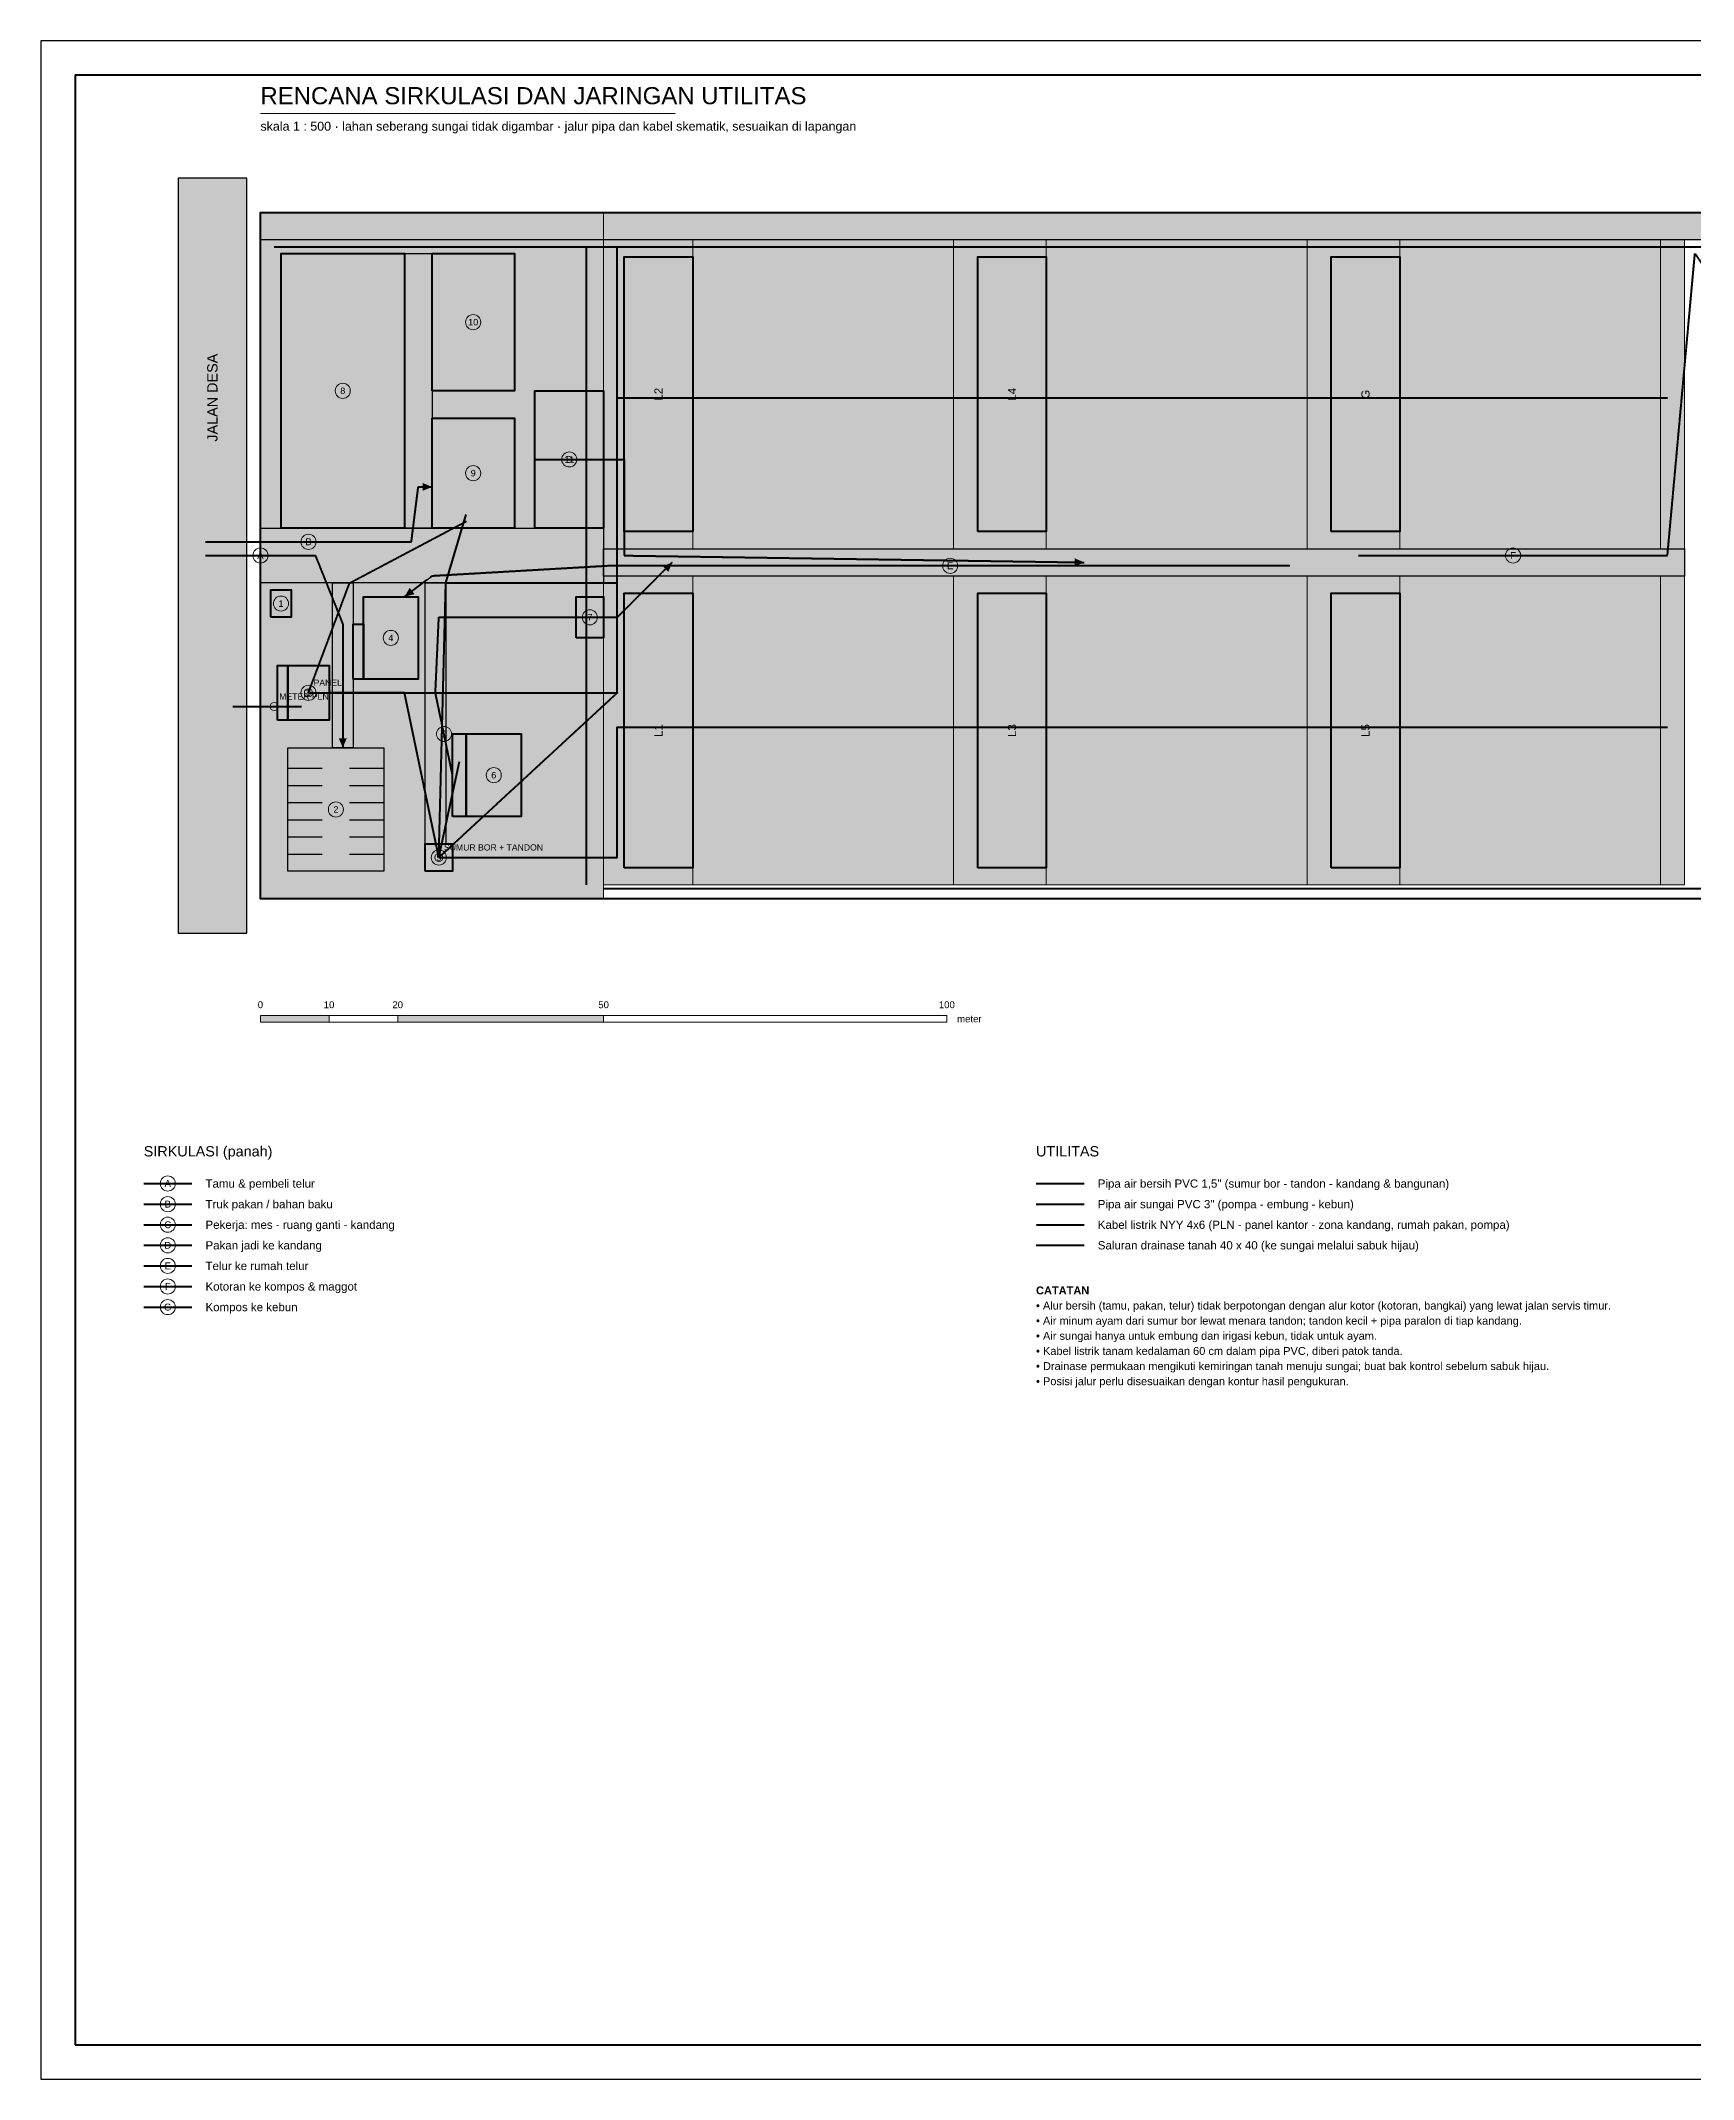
# Model space of a CAD drawing. Header units: centimetres. Extents: x 0 to 128320, y 0 to 42050.
# Drawn here: x 86270 to 110345, y 0 to 29700 of the extents above; entities that cross this region are included whole.
import ezdxf
from ezdxf.enums import TextEntityAlignment as Align

# ---------------------------------------------------------------- set-up
doc = ezdxf.new("R2010")
doc.units = ezdxf.units.CM
doc.linetypes.add('DASHED', pattern=[1.524, 1.27, -0.254])
for name, color, linetype, lineweight in [('A-AIR', 5, 'CONTINUOUS', 18), ('A-ALUR', 1, 'DASHED', 25), ('A-FRAME', 7, 'CONTINUOUS', 50), ('A-HATCH', 8, 'CONTINUOUS', 9), ('A-JALAN', 8, 'CONTINUOUS', 25), ('A-LANSKAP', 82, 'CONTINUOUS', 13), ('A-LISTRIK', 30, 'DASHED', 18), ('A-STRUKTUR', 7, 'CONTINUOUS', 50), ('A-TEKS', 7, 'CONTINUOUS', 18)]:
    doc.layers.add(name, color=color, linetype=linetype, lineweight=lineweight)
doc.styles.add('ARIAL', font='arial.ttf')

msp = doc.modelspace()

# ---------------------------------------------------------------- hatches: boundary and pattern name
at = {"layer": 'A-HATCH', "true_color": 0xd6d8d6}
h = msp.add_hatch(color=8, dxfattribs=at)
h.dxf.hatch_style = 1
h.paths.add_polyline_path([(88270, 16700), (89270, 16700), (89270, 27700), (88270, 27700)])
at = {"layer": 'A-HATCH', "true_color": 0xf2f0e8}
h = msp.add_hatch(color=8, dxfattribs=at)
h.dxf.hatch_style = 1
h.paths.add_polyline_path([(89470, 17200), (89470, 27200), (94470, 27200), (94470, 17200)])
at = {"layer": 'A-HATCH', "true_color": 0xd6d8d6}
h = msp.add_hatch(color=8, dxfattribs=at)
h.dxf.hatch_style = 1
h.paths.add_polyline_path([(89470, 26800), (89470, 27200), (122470, 27200), (122470, 26800)])
at = {"layer": 'A-HATCH', "true_color": 0xecf2e6}
h = msp.add_hatch(color=8, dxfattribs=at)
h.dxf.hatch_style = 1
h.paths.add_polyline_path([(94470, 17400), (94470, 26800), (110220, 26800), (110220, 17400)])
at = {"layer": 'A-HATCH', "true_color": 0xe4e2dc}
h = msp.add_hatch(color=8, dxfattribs=at)
h.dxf.hatch_style = 1
h.paths.add_polyline_path([(89770, 22600), (89770, 26600), (91570, 26600), (91570, 22600)])
at = {"layer": 'A-HATCH', "true_color": 0xd6d8d6}
h = msp.add_hatch(color=8, dxfattribs=at)
h.dxf.hatch_style = 1
h.paths.add_polyline_path([(91570, 22600), (91570, 26600), (91970, 26600), (91970, 22600)])
at = {"layer": 'A-HATCH', "true_color": 0xecd6b4}
h = msp.add_hatch(color=8, dxfattribs=at)
h.dxf.hatch_style = 1
h.paths.add_polyline_path([(91970, 24600), (91970, 26600), (93170, 26600), (93170, 24600)])
at = {"layer": 'A-HATCH', "true_color": 0xcdd6d2}
h = msp.add_hatch(color=8, dxfattribs=at)
h.dxf.hatch_style = 1
h.paths.add_polyline_path([(94770, 22550), (94770, 26550), (95770, 26550), (95770, 22550)])
h = msp.add_hatch(color=8, dxfattribs=at)
h.dxf.hatch_style = 1
h.paths.add_polyline_path([(99920, 22550), (99920, 26550), (100920, 26550), (100920, 22550)])
h = msp.add_hatch(color=8, dxfattribs=at)
h.dxf.hatch_style = 1
h.paths.add_polyline_path([(105070, 22550), (105070, 26550), (106070, 26550), (106070, 22550)])
at = {"layer": 'A-HATCH', "true_color": 0xecd6b4}
h = msp.add_hatch(color=8, dxfattribs=at)
h.dxf.hatch_style = 1
h.paths.add_polyline_path([(93470, 22600), (93470, 24600), (94470, 24600), (94470, 22600)])
h = msp.add_hatch(color=8, dxfattribs=at)
h.dxf.hatch_style = 1
h.paths.add_polyline_path([(91970, 22600), (91970, 24200), (93170, 24200), (93170, 22600)])
at = {"layer": 'A-HATCH'}
h = msp.add_hatch(color=30, dxfattribs=at)
h.dxf.hatch_style = 1
h.paths.add_polyline_path([(91970, 23200), (91831.8, 23258.4), (91831.8, 23141.6)])
at = {"layer": 'A-HATCH', "true_color": 0xd6d8d6}
h = msp.add_hatch(color=8, dxfattribs=at)
h.dxf.hatch_style = 1
h.paths.add_polyline_path([(89470, 21800), (89470, 22600), (94470, 22600), (94470, 21800)])
h = msp.add_hatch(color=8, dxfattribs=at)
h.dxf.hatch_style = 1
h.paths.add_polyline_path([(94470, 21900), (94470, 22300), (110220, 22300), (110220, 21900)])
at = {"layer": 'A-HATCH'}
h = msp.add_hatch(color=1, dxfattribs=at)
h.dxf.hatch_style = 1
h.paths.add_polyline_path([(95470, 22100), (95331, 22043.6), (95413.6, 21961)])
h = msp.add_hatch(color=6, dxfattribs=at)
h.dxf.hatch_style = 1
h.paths.add_polyline_path([(101470, 22100), (101332.7, 22160.5), (101331, 22043.7)])
at = {"layer": 'A-HATCH', "true_color": 0xecd6b4}
h = msp.add_hatch(color=8, dxfattribs=at)
h.dxf.hatch_style = 1
h.paths.add_polyline_path([(89620, 21300), (89620, 21700), (89920, 21700), (89920, 21300)])
at = {"layer": 'A-HATCH', "true_color": 0xd6d8d6}
h = msp.add_hatch(color=8, dxfattribs=at)
h.dxf.hatch_style = 1
h.paths.add_polyline_path([(90520, 19400), (90520, 21800), (90820, 21800), (90820, 19400)])
at = {"layer": 'A-HATCH'}
h = msp.add_hatch(color=5, dxfattribs=at)
h.dxf.hatch_style = 1
h.paths.add_polyline_path([(91570, 21600), (91715.6, 21636.2), (91645.5, 21729.6)])
at = {"layer": 'A-HATCH', "true_color": 0xd6d8d6}
h = msp.add_hatch(color=8, dxfattribs=at)
h.dxf.hatch_style = 1
h.paths.add_polyline_path([(91870, 18000), (91870, 21800), (92170, 21800), (92170, 18000)])
at = {"layer": 'A-HATCH', "true_color": 0xecd6b4}
h = msp.add_hatch(color=8, dxfattribs=at)
h.dxf.hatch_style = 1
h.paths.add_polyline_path([(90970, 20400), (90970, 21600), (91770, 21600), (91770, 20400)])
h = msp.add_hatch(color=8, dxfattribs=at)
h.dxf.hatch_style = 1
h.paths.add_polyline_path([(94070, 21000), (94070, 21600), (94470, 21600), (94470, 21000)])
at = {"layer": 'A-HATCH', "true_color": 0xcdd6d2}
h = msp.add_hatch(color=8, dxfattribs=at)
h.dxf.hatch_style = 1
h.paths.add_polyline_path([(94770, 17650), (94770, 21650), (95770, 21650), (95770, 17650)])
h = msp.add_hatch(color=8, dxfattribs=at)
h.dxf.hatch_style = 1
h.paths.add_polyline_path([(99920, 17650), (99920, 21650), (100920, 21650), (100920, 17650)])
h = msp.add_hatch(color=8, dxfattribs=at)
h.dxf.hatch_style = 1
h.paths.add_polyline_path([(105070, 17650), (105070, 21650), (106070, 21650), (106070, 17650)])
at = {"layer": 'A-HATCH', "true_color": 0xecd6b4}
h = msp.add_hatch(color=8, dxfattribs=at)
h.dxf.hatch_style = 1
h.paths.add_polyline_path([(89870, 19800), (89870, 20600), (90470, 20600), (90470, 19800)])
at = {"layer": 'A-HATCH', "true_color": 0xd6d8d6}
h = msp.add_hatch(color=8, dxfattribs=at)
h.dxf.hatch_style = 1
h.paths.add_polyline_path([(89870, 17600), (89870, 19400), (91270, 19400), (91270, 17600)])
at = {"layer": 'A-HATCH'}
h = msp.add_hatch(color=3, dxfattribs=at)
h.dxf.hatch_style = 1
h.paths.add_polyline_path([(90670, 19400), (90728.4, 19538.2), (90611.6, 19538.2)])
at = {"layer": 'A-HATCH', "true_color": 0xecd6b4}
h = msp.add_hatch(color=8, dxfattribs=at)
h.dxf.hatch_style = 1
h.paths.add_polyline_path([(92470, 18400), (92470, 19600), (93270, 19600), (93270, 18400)])
h = msp.add_hatch(color=8, dxfattribs=at)
h.dxf.hatch_style = 1
h.paths.add_polyline_path([(91870, 17600), (91870, 18000), (92270, 18000), (92270, 17600)])
at = {"layer": 'A-HATCH'}
h = msp.add_hatch(color=7, dxfattribs=at)
h.dxf.hatch_style = 1
h.paths.add_polyline_path([(89470, 15400), (90470, 15400), (90470, 15500), (89470, 15500)])
h = msp.add_hatch(color=7, dxfattribs=at)
h.dxf.hatch_style = 1
h.paths.add_polyline_path([(91470, 15400), (94470, 15400), (94470, 15500), (91470, 15500)])

# ---------------------------------------------------------------- linework, layer by layer
at = {"layer": 'A-AIR', "color": 5, "lineweight": 50}
for points in [[(92070, 17800), (92170, 21800), (94670, 21800), (94670, 24500), (109970, 24500)], [(92170, 21800), (92470, 22800)], [(91570, 20200), (90470, 20200)], [(92070, 17800), (91570, 20200)], [(92070, 17800), (94670, 17800), (94670, 19700), (109970, 19700)], [(92070, 17800), (92370, 19200)], [(100770, 13050), (101470, 13050)]]:
    msp.add_lwpolyline(points, dxfattribs=at)
at = {"layer": 'A-AIR', "color": 4, "lineweight": 50}
msp.add_lwpolyline([(100770, 12750), (101470, 12750)], dxfattribs=at)
at = {"layer": 'A-ALUR', "color": 34, "lineweight": 70}
for points in [[(105470, 22200), (109970, 22200), (110370, 26600), (110770, 26000)], [(87770, 11550), (88470, 11550)]]:
    msp.add_lwpolyline(points, dxfattribs=at)
at = {"layer": 'A-ALUR', "color": 6, "lineweight": 70}
for points in [[(93470, 23600), (94470, 23600), (94770, 23600), (94770, 22200), (101470, 22100)], [(87770, 12150), (88470, 12150)]]:
    msp.add_lwpolyline(points, dxfattribs=at)
at = {"layer": 'A-ALUR', "color": 30, "lineweight": 70}
for points in [[(88670, 22400), (91670, 22400), (91770, 23200), (91970, 23200)], [(87770, 12750), (88470, 12750)]]:
    msp.add_lwpolyline(points, dxfattribs=at)
at = {"layer": 'A-ALUR', "color": 3, "lineweight": 70}
for points in [[(88670, 22200), (90270, 22200), (90670, 21200), (90670, 19400)], [(87770, 13050), (88470, 13050)]]:
    msp.add_lwpolyline(points, dxfattribs=at)
at = {"layer": 'A-ALUR', "color": 5, "lineweight": 70}
for points in [[(104470, 22050), (94570, 22050), (91970, 21900), (91570, 21600)], [(87770, 11850), (88470, 11850)]]:
    msp.add_lwpolyline(points, dxfattribs=at)
at = {"layer": 'A-ALUR', "color": 1, "lineweight": 70}
for points in [[(92270, 19000), (92020, 20200), (92070, 21300), (94070, 21300), (94670, 21300), (95470, 22100)], [(87770, 12450), (88470, 12450)]]:
    msp.add_lwpolyline(points, dxfattribs=at)
at = {"layer": 'A-ALUR', "color": 82, "lineweight": 70}
msp.add_lwpolyline([(87770, 11250), (88470, 11250)], dxfattribs=at)
at = {"layer": 'A-FRAME', "lineweight": 25}
msp.add_lwpolyline([(86270, 0), (128320, 0), (128320, 29700), (86270, 29700)], close=True, dxfattribs=at)
at = {"layer": 'A-FRAME'}
msp.add_lwpolyline([(86770, 500), (127820, 500), (127820, 29200), (86770, 29200)], close=True, dxfattribs=at)
msp.add_lwpolyline([(125970, 17200), (89470, 17200), (89470, 27200), (125970, 27200)], dxfattribs=at)
at = {"layer": 'A-HATCH'}
for points in [[(89470, 17200), (89470, 27200), (94470, 27200), (94470, 17200)], [(94470, 17400), (94470, 26800), (110220, 26800), (110220, 17400)]]:
    msp.add_lwpolyline(points, close=True, dxfattribs=at)
at = {"layer": 'A-JALAN'}
for p, q in [((89870, 19100), (90370, 19100)), ((90770, 19100), (91270, 19100)), ((89870, 18850), (90370, 18850)), ((90770, 18850), (91270, 18850)), ((89870, 18600), (90370, 18600)), ((90770, 18600), (91270, 18600)), ((89870, 18350), (90370, 18350)), ((90770, 18350), (91270, 18350)), ((89870, 18100), (90370, 18100)), ((89870, 17850), (90370, 17850)), ((90770, 18100), (91270, 18100)), ((90770, 17850), (91270, 17850))]:
    msp.add_line(p, q, dxfattribs=at)
for points in [[(88270, 16700), (89270, 16700), (89270, 27700), (88270, 27700)], [(89470, 26800), (89470, 27200), (122470, 27200), (122470, 26800)], [(91570, 22600), (91570, 26600), (91970, 26600), (91970, 22600)], [(89470, 21800), (89470, 22600), (94470, 22600), (94470, 21800)], [(94470, 21900), (94470, 22300), (110220, 22300), (110220, 21900)], [(90520, 19400), (90520, 21800), (90820, 21800), (90820, 19400)], [(91870, 18000), (91870, 21800), (92170, 21800), (92170, 18000)], [(89870, 17600), (89870, 19400), (91270, 19400), (91270, 17600)]]:
    msp.add_lwpolyline(points, close=True, dxfattribs=at)
at = {"layer": 'A-LANSKAP'}
for points in [[(95770, 22300), (95770, 26800), (99570, 26800), (99570, 22300)], [(100920, 22300), (100920, 26800), (104720, 26800), (104720, 22300)], [(106070, 22300), (106070, 26800), (109870, 26800), (109870, 22300)], [(95770, 17400), (95770, 21900), (99570, 21900), (99570, 17400)], [(100920, 17400), (100920, 21900), (104720, 21900), (104720, 17400)], [(106070, 17400), (106070, 21900), (109870, 21900), (109870, 17400)]]:
    msp.add_lwpolyline(points, close=True, dxfattribs=at)
at = {"layer": 'A-LANSKAP', "color": 82, "lineweight": 50}
for points in [[(89670, 26700), (122270, 26700)], [(94220, 17400), (94220, 26700)], [(94470, 17350), (122270, 17350)], [(100770, 12150), (101470, 12150)]]:
    msp.add_lwpolyline(points, dxfattribs=at)
at = {"layer": 'A-LISTRIK', "color": 30, "lineweight": 50}
for points in [[(90170, 20200), (94670, 20200), (94670, 26700), (109970, 26700)], [(90170, 20200), (90770, 21800), (92470, 22700)], [(94670, 20200), (92070, 17800)], [(89070, 20000), (90070, 20000)], [(100770, 12450), (101470, 12450)]]:
    msp.add_lwpolyline(points, dxfattribs=at)
at = {"layer": 'A-STRUKTUR'}
for points in [[(89770, 22600), (89770, 26600), (91570, 26600), (91570, 22600)], [(91970, 24600), (91970, 26600), (93170, 26600), (93170, 24600)], [(94770, 22550), (94770, 26550), (95770, 26550), (95770, 22550)], [(99920, 22550), (99920, 26550), (100920, 26550), (100920, 22550)], [(105070, 22550), (105070, 26550), (106070, 26550), (106070, 22550)], [(93470, 22600), (93470, 24600), (94470, 24600), (94470, 22600)], [(91970, 22600), (91970, 24200), (93170, 24200), (93170, 22600)], [(89620, 21300), (89620, 21700), (89920, 21700), (89920, 21300)], [(90970, 20400), (90970, 21600), (91770, 21600), (91770, 20400)], [(94070, 21000), (94070, 21600), (94470, 21600), (94470, 21000)], [(94770, 17650), (94770, 21650), (95770, 21650), (95770, 17650)], [(99920, 17650), (99920, 21650), (100920, 21650), (100920, 17650)], [(105070, 17650), (105070, 21650), (106070, 21650), (106070, 17650)], [(90820, 20400), (90820, 21200), (90970, 21200), (90970, 20400)], [(89720, 19800), (89720, 20600), (89870, 20600), (89870, 19800)], [(89870, 19800), (89870, 20600), (90470, 20600), (90470, 19800)], [(92270, 18400), (92270, 19600), (92470, 19600), (92470, 18400)], [(92470, 18400), (92470, 19600), (93270, 19600), (93270, 18400)], [(91870, 17600), (91870, 18000), (92270, 18000), (92270, 17600)]]:
    msp.add_lwpolyline(points, close=True, dxfattribs=at)
at = {"layer": 'A-TEKS'}
msp.add_line((89470, 28640), (95515, 28640), dxfattribs=at)
for points in [[(89470, 15400), (90470, 15400), (90470, 15500), (89470, 15500)], [(90470, 15400), (91470, 15400), (91470, 15500), (90470, 15500)], [(91470, 15400), (94470, 15400), (94470, 15500), (91470, 15500)], [(94470, 15400), (99470, 15400), (99470, 15500), (94470, 15500)]]:
    msp.add_lwpolyline(points, close=True, dxfattribs=at)
for centre, radius in [((92570, 25600), 110), ((90670, 24600), 110), ((92570, 23400), 110), ((93970, 23600), 110), ((89770, 21500), 110), ((94270, 21300), 110), ((91370, 21000), 110), ((90170, 20200), 110), ((90170, 20200), 60), ((89670, 20000), 60), ((92870, 19000), 110), ((90570, 18500), 110), ((92070, 17800), 110), ((92070, 17800), 60)]:
    msp.add_circle(centre, radius, dxfattribs=at)
at = {"layer": 'A-TEKS', "color": 6}
for centre in [(93970, 23600), (88120, 12150)]:
    msp.add_circle(centre, 110, dxfattribs=at)
at = {"layer": 'A-TEKS', "color": 3}
for centre in [(89470, 22200), (88120, 13050)]:
    msp.add_circle(centre, 110, dxfattribs=at)
at = {"layer": 'A-TEKS', "color": 30}
for centre in [(90170, 22400), (88120, 12750)]:
    msp.add_circle(centre, 110, dxfattribs=at)
at = {"layer": 'A-TEKS', "color": 34}
for centre in [(107720, 22200), (88120, 11550)]:
    msp.add_circle(centre, 110, dxfattribs=at)
at = {"layer": 'A-TEKS', "color": 5}
for centre in [(99520, 22050), (88120, 11850)]:
    msp.add_circle(centre, 110, dxfattribs=at)
at = {"layer": 'A-TEKS', "color": 1}
for centre in [(92145, 19600), (88120, 12450)]:
    msp.add_circle(centre, 110, dxfattribs=at)
at = {"layer": 'A-TEKS', "color": 82}
msp.add_circle((88120, 11250), 110, dxfattribs=at)

# ---------------------------------------------------------------- texts
at = {"layer": 'A-TEKS', "style": 'ARIAL'}
for s, height, p in [('RENCANA SIRKULASI DAN JARINGAN UTILITAS', 250, (89470, 28700)), ('PANEL', 90, (90245, 20275)), ('METER PLN', 90, (89745, 20075)), ('SUMUR BOR + TANDON', 90, (92145, 17875)), ('SIRKULASI (panah)', 150, (87770, 13400)), ('UTILITAS', 150, (100770, 13400))]:
    msp.add_text(s, height=height, dxfattribs=at).set_placement(p, align=Align.BOTTOM_LEFT)
msp.add_text('skala 1 : 500 · lahan seberang sungai tidak digambar · jalur pipa dan kabel skematik, sesuaikan di lapangan', height=130, dxfattribs=at).set_placement((89470, 28520), align=Align.TOP_LEFT)
for s, height, p in [('10', 95, (92570, 25600)), ('8', 95, (90670, 24600)), ('11', 95, (93970, 23600)), ('D', 100, (93970, 23600)), ('9', 95, (92570, 23400)), ('B', 100, (90170, 22400)), ('A', 100, (89470, 22200)), ('E', 100, (99520, 22050)), ('F', 100, (107720, 22200)), ('1', 95, (89770, 21500)), ('7', 95, (94270, 21300)), ('4', 95, (91370, 21000)), ('3', 95, (90170, 20200)), ('C', 100, (92145, 19600)), ('6', 95, (92870, 19000)), ('2', 95, (90570, 18500)), ('5', 95, (92070, 17800)), ('A', 100, (88120, 13050)), ('B', 100, (88120, 12750)), ('C', 100, (88120, 12450)), ('D', 100, (88120, 12150)), ('E', 100, (88120, 11850)), ('F', 100, (88120, 11550)), ('G', 100, (88120, 11250))]:
    msp.add_text(s, height=height, dxfattribs=at).set_placement(p, align=Align.MIDDLE_CENTER)
for s, height, p in [('JALAN DESA', 150, (88770, 24500)), ('L2', 120, (95270, 24550)), ('L4', 120, (100420, 24550)), ('G', 120, (105570, 24550)), ('L1', 120, (95270, 19650)), ('L3', 120, (100420, 19650)), ('L5', 120, (105570, 19650))]:
    msp.add_text(s, height=height, rotation=90, dxfattribs=at).set_placement(p, align=Align.MIDDLE_CENTER)
for s, p in [('0', (89470, 15575)), ('10', (90470, 15575)), ('20', (91470, 15575)), ('50', (94470, 15575)), ('100', (99470, 15575))]:
    msp.add_text(s, height=100, dxfattribs=at).set_placement(p, align=Align.BOTTOM_CENTER)
for s, height, p in [('meter', 100, (99620, 15450)), ('Tamu & pembeli telur', 120, (88670, 13050)), ('Pipa air bersih PVC 1,5" (sumur bor - tandon - kandang & bangunan)', 120, (101670, 13050)), ('Truk pakan / bahan baku', 120, (88670, 12750)), ('Pipa air sungai PVC 3" (pompa - embung - kebun)', 120, (101670, 12750)), ('Pekerja: mes - ruang ganti - kandang', 120, (88670, 12450)), ('Kabel listrik NYY 4x6 (PLN - panel kantor - zona kandang, rumah pakan, pompa)', 120, (101670, 12450)), ('Pakan jadi ke kandang', 120, (88670, 12150)), ('Saluran drainase tanah 40 x 40 (ke sungai melalui sabuk hijau)', 120, (101670, 12150)), ('Telur ke rumah telur', 120, (88670, 11850)), ('Kotoran ke kompos & maggot', 120, (88670, 11550)), ('Kompos ke kebun', 120, (88670, 11250))]:
    msp.add_text(s, height=height, dxfattribs=at).set_placement(p, align=Align.MIDDLE_LEFT)
at = {"layer": 'A-TEKS', "insert": (100770, 11550), "char_height": 115, "width": 15000, "attachment_point": 1, "line_spacing_factor": 1.15, "style": 'ARIAL'}
msp.add_mtext('{\\fArial|b1;CATATAN}\\P• Alur bersih (tamu, pakan, telur) tidak berpotongan dengan alur kotor (kotoran, bangkai) yang lewat jalan servis timur.\\P• Air minum ayam dari sumur bor lewat menara tandon; tandon kecil + pipa paralon di tiap kandang.\\P• Air sungai hanya untuk embung dan irigasi kebun, tidak untuk ayam.\\P• Kabel listrik tanam kedalaman 60 cm dalam pipa PVC, diberi patok tanda.\\P• Drainase permukaan mengikuti kemiringan tanah menuju sungai; buat bak kontrol sebelum sabuk hijau.\\P• Posisi jalur perlu disesuaikan dengan kontur hasil pengukuran.', dxfattribs=at)

doc.saveas('drawing.dxf')
